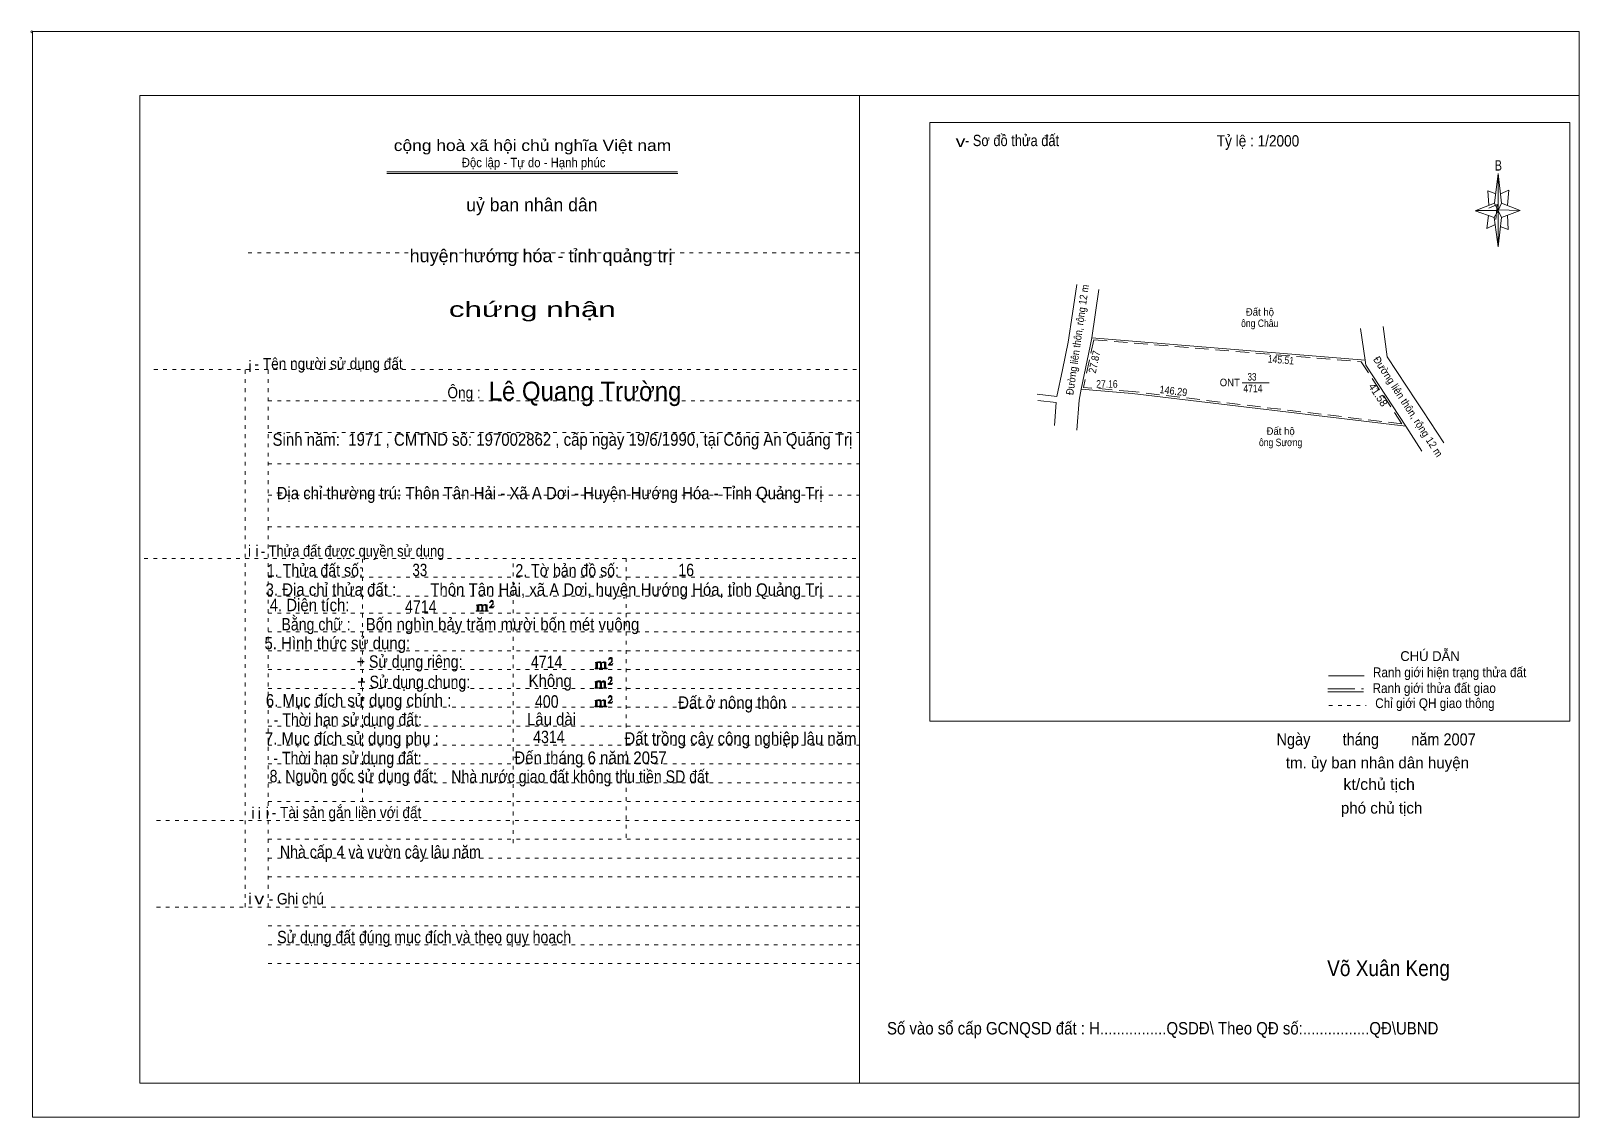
# Model space of a CAD drawing. Header units: centimetres. Extents: x -1.6 to 39.5, y -3.3 to 25.5.
import ezdxf
from ezdxf.enums import TextEntityAlignment as Align

# ---------------------------------------------------------------- set-up
doc = ezdxf.new("R2010")
doc.units = ezdxf.units.CM
doc.header["$LTSCALE"] = 0.12
for name, pattern in [('DOTTED', [1.5, 0.3, -1.2]), ('LONG_DASHED', [7.5, 6, -1.5]), ('MEDIUM_DASHED', [4.5, 3, -1.5])]:
    doc.linetypes.add(name, pattern=pattern)
for name, color, linetype, lineweight in [('1', 7, 'DOTTED', 13), ('10', 7, 'Continuous', 13), ('33', 7, 'LONG_DASHED', 13), ('4', 7, 'Continuous', 13), ('5', 7, 'Continuous', 13), ('50', 7, 'Continuous', 13)]:
    doc.layers.add(name, color=color, linetype=linetype, lineweight=lineweight)
doc.layers.add('30', color=7, linetype='Continuous')

msp = doc.modelspace()

# ---------------------------------------------------------------- hatches: boundary and pattern name
at = {"layer": '50'}
for points in [[(10.27, 10.13), (10.27, 10.12), (10.27, 10.11), (10.25, 10.11), (10.24, 10.11), (10.24, 10.1), (10.33, 10.1), (10.33, 10.11), (10.32, 10.11), (10.31, 10.11), (10.31, 10.12), (10.31, 10.13), (10.31, 10.24), (10.31, 10.25), (10.32, 10.26), (10.34, 10.26), (10.35, 10.26), (10.36, 10.26), (10.37, 10.25), (10.39, 10.22), (10.39, 10.13), (10.37, 10.12), (10.37, 10.11), (10.36, 10.11), (10.35, 10.11), (10.35, 10.1), (10.44, 10.1), (10.44, 10.11), (10.43, 10.11), (10.42, 10.11), (10.42, 10.12), (10.42, 10.13), (10.42, 10.24), (10.44, 10.26), (10.45, 10.26), (10.46, 10.26), (10.49, 10.26), (10.49, 10.25), (10.5, 10.24), (10.5, 10.22), (10.5, 10.13), (10.5, 10.12), (10.49, 10.11), (10.49, 10.11), (10.47, 10.11), (10.47, 10.1), (10.56, 10.1), (10.56, 10.11), (10.55, 10.11), (10.54, 10.11), (10.53, 10.12), (10.53, 10.13), (10.53, 10.2), (10.53, 10.25), (10.53, 10.26), (10.52, 10.27), (10.5, 10.28), (10.47, 10.28), (10.46, 10.28), (10.44, 10.27), (10.41, 10.25), (10.41, 10.26), (10.4, 10.28), (10.39, 10.28), (10.37, 10.28), (10.35, 10.28), (10.34, 10.28), (10.32, 10.26), (10.31, 10.26), (10.31, 10.25), (10.31, 10.25), (10.31, 10.26), (10.31, 10.28), (10.24, 10.26), (10.24, 10.26), (10.25, 10.26), (10.27, 10.25), (10.27, 10.24), (10.27, 10.23)], [(10.69, 10.19), (10.72, 10.24), (10.72, 10.24), (10.71, 10.22), (10.69, 10.22), (10.68, 10.22), (10.63, 10.22), (10.66, 10.26), (10.67, 10.27), (10.69, 10.28), (10.69, 10.3), (10.69, 10.32), (10.69, 10.34), (10.69, 10.35), (10.69, 10.37), (10.68, 10.38), (10.67, 10.38), (10.66, 10.39), (10.65, 10.39), (10.63, 10.38), (10.63, 10.38), (10.62, 10.37), (10.61, 10.35), (10.59, 10.33), (10.61, 10.33), (10.61, 10.35), (10.62, 10.35), (10.63, 10.36), (10.65, 10.36), (10.66, 10.36), (10.67, 10.35), (10.68, 10.35), (10.68, 10.32), (10.68, 10.3), (10.66, 10.28), (10.66, 10.26), (10.65, 10.25), (10.59, 10.2), (10.59, 10.19)], [(13.42, 8.61), (13.42, 8.6), (13.42, 8.59), (13.41, 8.59), (13.4, 8.59), (13.4, 8.57), (13.48, 8.57), (13.48, 8.59), (13.47, 8.59), (13.46, 8.59), (13.46, 8.6), (13.46, 8.61), (13.46, 8.72), (13.46, 8.73), (13.47, 8.74), (13.5, 8.74), (13.51, 8.74), (13.52, 8.74), (13.53, 8.73), (13.54, 8.69), (13.54, 8.61), (13.53, 8.6), (13.53, 8.59), (13.52, 8.59), (13.51, 8.59), (13.51, 8.57), (13.6, 8.57), (13.6, 8.59), (13.58, 8.59), (13.57, 8.59), (13.57, 8.6), (13.57, 8.61), (13.57, 8.72), (13.6, 8.74), (13.61, 8.74), (13.62, 8.74), (13.64, 8.74), (13.64, 8.73), (13.65, 8.72), (13.65, 8.69), (13.65, 8.61), (13.65, 8.6), (13.64, 8.59), (13.64, 8.59), (13.63, 8.59), (13.63, 8.57), (13.72, 8.57), (13.72, 8.59), (13.7, 8.59), (13.69, 8.59), (13.68, 8.6), (13.68, 8.61), (13.68, 8.68), (13.68, 8.73), (13.68, 8.74), (13.67, 8.75), (13.65, 8.76), (13.63, 8.76), (13.62, 8.76), (13.6, 8.75), (13.56, 8.73), (13.56, 8.74), (13.55, 8.76), (13.54, 8.76), (13.53, 8.76), (13.51, 8.76), (13.5, 8.76), (13.47, 8.74), (13.46, 8.74), (13.46, 8.73), (13.46, 8.73), (13.46, 8.74), (13.46, 8.76), (13.4, 8.74), (13.4, 8.74), (13.41, 8.74), (13.42, 8.73), (13.42, 8.72), (13.42, 8.71)], [(13.85, 8.67), (13.87, 8.72), (13.87, 8.72), (13.86, 8.69), (13.85, 8.69), (13.84, 8.69), (13.78, 8.69), (13.82, 8.74), (13.83, 8.75), (13.85, 8.76), (13.85, 8.78), (13.85, 8.79), (13.85, 8.82), (13.85, 8.83), (13.85, 8.85), (13.84, 8.86), (13.83, 8.86), (13.82, 8.87), (13.8, 8.87), (13.78, 8.86), (13.78, 8.86), (13.77, 8.85), (13.76, 8.83), (13.75, 8.81), (13.76, 8.81), (13.76, 8.83), (13.77, 8.83), (13.78, 8.84), (13.8, 8.84), (13.82, 8.84), (13.83, 8.83), (13.84, 8.83), (13.84, 8.79), (13.84, 8.78), (13.82, 8.76), (13.82, 8.74), (13.8, 8.73), (13.75, 8.68), (13.75, 8.67)], [(13.41, 8.09), (13.41, 8.08), (13.41, 8.07), (13.4, 8.07), (13.39, 8.07), (13.39, 8.06), (13.48, 8.06), (13.48, 8.07), (13.47, 8.07), (13.45, 8.07), (13.45, 8.08), (13.45, 8.09), (13.45, 8.2), (13.45, 8.21), (13.47, 8.23), (13.49, 8.23), (13.5, 8.23), (13.51, 8.23), (13.52, 8.21), (13.53, 8.18), (13.53, 8.09), (13.52, 8.08), (13.52, 8.07), (13.51, 8.07), (13.5, 8.07), (13.5, 8.06), (13.59, 8.06), (13.59, 8.07), (13.58, 8.07), (13.57, 8.07), (13.57, 8.08), (13.57, 8.09), (13.57, 8.2), (13.59, 8.23), (13.6, 8.23), (13.61, 8.23), (13.63, 8.23), (13.63, 8.21), (13.64, 8.2), (13.64, 8.18), (13.64, 8.09), (13.64, 8.08), (13.63, 8.07), (13.63, 8.07), (13.62, 8.07), (13.62, 8.06), (13.71, 8.06), (13.71, 8.07), (13.7, 8.07), (13.69, 8.07), (13.67, 8.08), (13.67, 8.09), (13.67, 8.17), (13.67, 8.21), (13.67, 8.23), (13.66, 8.24), (13.64, 8.25), (13.62, 8.25), (13.61, 8.25), (13.59, 8.24), (13.55, 8.21), (13.55, 8.23), (13.54, 8.25), (13.53, 8.25), (13.52, 8.25), (13.5, 8.25), (13.49, 8.25), (13.47, 8.23), (13.45, 8.23), (13.45, 8.21), (13.45, 8.21), (13.45, 8.23), (13.45, 8.25), (13.39, 8.23), (13.39, 8.23), (13.4, 8.23), (13.41, 8.21), (13.41, 8.2), (13.41, 8.19)], [(13.84, 8.16), (13.86, 8.2), (13.86, 8.2), (13.85, 8.18), (13.84, 8.18), (13.83, 8.18), (13.77, 8.18), (13.81, 8.23), (13.82, 8.24), (13.84, 8.25), (13.84, 8.27), (13.84, 8.28), (13.84, 8.3), (13.84, 8.31), (13.84, 8.34), (13.83, 8.35), (13.82, 8.35), (13.81, 8.36), (13.8, 8.36), (13.77, 8.35), (13.77, 8.35), (13.76, 8.34), (13.75, 8.31), (13.74, 8.29), (13.75, 8.29), (13.75, 8.31), (13.76, 8.31), (13.77, 8.33), (13.8, 8.33), (13.81, 8.33), (13.82, 8.31), (13.83, 8.31), (13.83, 8.28), (13.83, 8.27), (13.81, 8.25), (13.81, 8.23), (13.8, 8.21), (13.74, 8.17), (13.74, 8.16)], [(13.84, 7.66), (13.86, 7.71), (13.86, 7.71), (13.85, 7.68), (13.84, 7.68), (13.83, 7.68), (13.77, 7.68), (13.81, 7.73), (13.82, 7.74), (13.84, 7.75), (13.84, 7.77), (13.84, 7.78), (13.84, 7.81), (13.84, 7.82), (13.84, 7.84), (13.83, 7.85), (13.82, 7.85), (13.81, 7.86), (13.79, 7.86), (13.77, 7.85), (13.77, 7.85), (13.76, 7.84), (13.75, 7.82), (13.74, 7.8), (13.75, 7.8), (13.75, 7.82), (13.76, 7.82), (13.77, 7.83), (13.79, 7.83), (13.81, 7.83), (13.82, 7.82), (13.83, 7.82), (13.83, 7.78), (13.83, 7.77), (13.81, 7.75), (13.81, 7.73), (13.79, 7.72), (13.74, 7.67), (13.74, 7.66)], [(13.41, 7.6), (13.41, 7.59), (13.41, 7.58), (13.4, 7.58), (13.39, 7.58), (13.39, 7.56), (13.47, 7.56), (13.47, 7.58), (13.46, 7.58), (13.45, 7.58), (13.45, 7.59), (13.45, 7.6), (13.45, 7.71), (13.45, 7.72), (13.46, 7.73), (13.49, 7.73), (13.5, 7.73), (13.51, 7.73), (13.52, 7.72), (13.53, 7.68), (13.53, 7.6), (13.52, 7.59), (13.52, 7.58), (13.51, 7.58), (13.5, 7.58), (13.5, 7.56), (13.59, 7.56), (13.59, 7.58), (13.57, 7.58), (13.56, 7.58), (13.56, 7.59), (13.56, 7.6), (13.56, 7.71), (13.59, 7.73), (13.6, 7.73), (13.61, 7.73), (13.63, 7.73), (13.63, 7.72), (13.64, 7.71), (13.64, 7.68), (13.64, 7.6), (13.64, 7.59), (13.63, 7.58), (13.63, 7.58), (13.62, 7.58), (13.62, 7.56), (13.71, 7.56), (13.71, 7.58), (13.69, 7.58), (13.68, 7.58), (13.67, 7.59), (13.67, 7.6), (13.67, 7.67), (13.67, 7.72), (13.67, 7.73), (13.66, 7.74), (13.64, 7.75), (13.62, 7.75), (13.61, 7.75), (13.59, 7.74), (13.55, 7.72), (13.55, 7.73), (13.54, 7.75), (13.53, 7.75), (13.52, 7.75), (13.5, 7.75), (13.49, 7.75), (13.46, 7.73), (13.45, 7.73), (13.45, 7.72), (13.45, 7.72), (13.45, 7.73), (13.45, 7.75), (13.39, 7.73), (13.39, 7.73), (13.4, 7.73), (13.41, 7.72), (13.41, 7.71), (13.41, 7.7)]]:
    msp.add_hatch(color=256, dxfattribs=at).paths.add_polyline_path(points)

# ---------------------------------------------------------------- linework, layer by layer
at = {"layer": '1', "linetype": 'Continuous'}
for p, q in [((1.31, -2.42), (1.31, 23.78)), ((1.31, 23.78), (39.51, 23.78)), ((20.41, -2.42), (20.41, 23.78)), ((39.51, -2.42), (39.51, 23.78)), ((7.87, 21.76), (15.58, 21.76)), ((7.87, 21.71), (15.59, 21.71)), ((37.26, 20.55), (36.75, 20.72)), ((1.31, -2.42), (39.51, -2.42))]:
    msp.add_line(p, q, dxfattribs=at)
at = {"layer": '1'}
for p, q in [((4.19, 19.61), (20.41, 19.61)), ((1.69, 16.51), (20.41, 16.51)), ((4.11, 2.25), (4.11, 16.51)), ((4.72, 2.25), (4.72, 16.51)), ((4.72, 15.68), (20.41, 15.68)), ((4.72, 14.84), (20.41, 14.84)), ((4.72, 14.01), (20.41, 14.01)), ((4.72, 13.18), (20.41, 13.18)), ((4.72, 12.34), (20.41, 12.34)), ((1.43, 11.5), (20.41, 11.5)), ((7.22, 5.05), (7.22, 11.5)), ((11.22, 3.95), (11.22, 11.5)), ((14.22, 4.09), (14.22, 11.5)), ((4.72, 11), (20.41, 11)), ((4.72, 10.5), (20.41, 10.5)), ((4.72, 10.05), (20.41, 10.05)), ((4.72, 9.55), (20.41, 9.55)), ((4.72, 9.05), (20.41, 9.05)), ((4.72, 8.55), (20.41, 8.55)), ((4.72, 8.05), (20.41, 8.05)), ((4.72, 7.55), (20.41, 7.55)), ((4.72, 7.05), (20.41, 7.05)), ((4.72, 6.55), (20.41, 6.55)), ((4.72, 6.05), (20.41, 6.05)), ((4.72, 5.55), (20.41, 5.55)), ((4.72, 5.05), (20.41, 5.05)), ((1.76, 4.55), (20.41, 4.55)), ((4.72, 4.05), (20.41, 4.05)), ((4.72, 3.55), (20.41, 3.55)), ((4.72, 3.05), (20.41, 3.05)), ((1.76, 2.25), (20.41, 2.25)), ((4.72, 1.75), (20.41, 1.75)), ((4.72, 1.25), (20.41, 1.25)), ((4.72, 0.75), (20.41, 0.75))]:
    msp.add_line(p, q, dxfattribs=at)
at = {"layer": '1', "linetype": 'Continuous'}
msp.add_lwpolyline([(-1.53, -3.32), (39.51, -3.32), (39.51, 25.48), (-1.53, 25.48)], close=True, dxfattribs=at)
msp.add_lwpolyline([(37.27, 20.35), (37.06, 20.25), (37.11, 20.6)], dxfattribs=at)
at = {"layer": '10'}
for p, q in [((26.77, 18.64), (26.58, 17.35)), ((26.58, 17.35), (33.83, 16.76)), ((33.83, 16.76), (33.71, 17.6)), ((25.95, 17.24), (25.8, 16.5)), ((35.19, 15.68), (35.36, 15.42)), ((35.36, 15.42), (35.92, 14.57)), ((35.34, 14.35), (34.91, 15.01))]:
    msp.add_line(p, q, dxfattribs=at)
at = {"layer": '10', "linetype": 'MEDIUM_DASHED'}
for p, q in [((26.63, 17.3), (26.36, 16.04)), ((26.63, 17.3), (33.73, 16.72)), ((34.81, 15.07), (33.73, 16.72))]:
    msp.add_line(p, q, dxfattribs=at)
at = {"layer": '10'}
for points in [[(26.18, 18.77), (26.07, 18), (25.95, 17.24)], [(26.58, 17.35), (26.54, 17.13), (26.3, 15.99)], [(34.31, 17.65), (34.42, 16.85), (35.19, 15.68)], [(25.13, 15.86), (25.65, 15.8), (25.8, 16.5)], [(34.91, 15.01), (33.85, 16.63), (33.83, 16.76)], [(25.15, 15.69), (25.63, 15.64), (25.59, 15.03)], [(26.3, 15.99), (26.24, 15.7), (26.18, 14.9)], [(34.91, 15.01), (27.65, 15.88), (26.3, 15.99)]]:
    msp.add_lwpolyline(points, dxfattribs=at)
at = {"layer": '10', "linetype": 'MEDIUM_DASHED'}
msp.add_lwpolyline([(34.81, 15.07), (27.66, 15.93), (26.36, 16.04)], dxfattribs=at)
at = {"layer": '33'}
msp.add_line((30.57, 16.16), (31.31, 16.16), dxfattribs=at)
at = {"layer": '4'}
for p, q in [((32.86, 8.39), (33.81, 8.39)), ((32.84, 7.96), (33.79, 7.96))]:
    msp.add_line(p, q, dxfattribs=at)
at = {"layer": '4', "linetype": 'LONG_DASHED'}
msp.add_line((32.84, 8.04), (33.79, 8.04), dxfattribs=at)
at = {"layer": '4', "linetype": 'DOTTED'}
msp.add_line((32.87, 7.6), (33.86, 7.6), dxfattribs=at)
at = {"layer": '4'}
msp.add_lwpolyline([(22.28, 23.07), (39.27, 23.07), (39.27, 7.18), (22.28, 7.18)], close=True, dxfattribs=at)
msp.add_circle((-1.55, 25.47), 0.025, dxfattribs=at)
at = {"layer": '5'}
for p, q in [((37.27, 20.93), (37.36, 21.71)), ((37.45, 20.55), (37.36, 19.77)), ((37.45, 20.93), (37.95, 20.73)), ((37.61, 20.61), (37.63, 20.23)), ((37.63, 20.23), (37.42, 20.31))]:
    msp.add_line(p, q, dxfattribs=at)
for points in [[(37.36, 21.71), (37.45, 20.93), (37.36, 20.73)], [(37.36, 20.73), (36.77, 20.73), (37.27, 20.93), (37.45, 20.55), (37.95, 20.73), (37.36, 20.75)], [(37.36, 20.73), (37.36, 19.77), (37.26, 20.55)]]:
    msp.add_lwpolyline(points, close=True, dxfattribs=at)
for points in [[(37.3, 21.17), (37.09, 21.25), (37.12, 20.87)], [(37.43, 21.17), (37.65, 21.27), (37.61, 20.87)], [(37.36, 20.73), (37.27, 20.93), (36.77, 20.73)], [(37.12, 20.79), (37.34, 20.89), (37.3, 20.49)], [(37.36, 20.73), (37.45, 20.55), (37.95, 20.73)]]:
    msp.add_lwpolyline(points, dxfattribs=at)
at = {"layer": '50'}
for points in [[(10.27, 10.13), (10.27, 10.12), (10.27, 10.11), (10.25, 10.11), (10.24, 10.11), (10.24, 10.1), (10.33, 10.1), (10.33, 10.11), (10.32, 10.11), (10.31, 10.11), (10.31, 10.12), (10.31, 10.13), (10.31, 10.24), (10.31, 10.25), (10.32, 10.26), (10.34, 10.26), (10.35, 10.26), (10.36, 10.26), (10.37, 10.25), (10.39, 10.22), (10.39, 10.13), (10.37, 10.12), (10.37, 10.11), (10.36, 10.11), (10.35, 10.11), (10.35, 10.1), (10.44, 10.1), (10.44, 10.11), (10.43, 10.11), (10.42, 10.11), (10.42, 10.12), (10.42, 10.13), (10.42, 10.24), (10.44, 10.26), (10.45, 10.26), (10.46, 10.26), (10.49, 10.26), (10.49, 10.25), (10.5, 10.24), (10.5, 10.22), (10.5, 10.13), (10.5, 10.12), (10.49, 10.11), (10.49, 10.11), (10.47, 10.11), (10.47, 10.1), (10.56, 10.1), (10.56, 10.11), (10.55, 10.11), (10.54, 10.11), (10.53, 10.12), (10.53, 10.13), (10.53, 10.2), (10.53, 10.25), (10.53, 10.26), (10.52, 10.27), (10.5, 10.28), (10.47, 10.28), (10.46, 10.28), (10.44, 10.27), (10.41, 10.25), (10.41, 10.26), (10.4, 10.28), (10.39, 10.28), (10.37, 10.28), (10.35, 10.28), (10.34, 10.28), (10.32, 10.26), (10.31, 10.26), (10.31, 10.25), (10.31, 10.25), (10.31, 10.26), (10.31, 10.28), (10.24, 10.26), (10.24, 10.26), (10.25, 10.26), (10.27, 10.25), (10.27, 10.24), (10.27, 10.23)], [(10.69, 10.19), (10.72, 10.24), (10.72, 10.24), (10.71, 10.22), (10.69, 10.22), (10.68, 10.22), (10.63, 10.22), (10.66, 10.26), (10.67, 10.27), (10.69, 10.28), (10.69, 10.3), (10.69, 10.32), (10.69, 10.34), (10.69, 10.35), (10.69, 10.37), (10.68, 10.38), (10.67, 10.38), (10.66, 10.39), (10.65, 10.39), (10.63, 10.38), (10.63, 10.38), (10.62, 10.37), (10.61, 10.35), (10.59, 10.33), (10.61, 10.33), (10.61, 10.35), (10.62, 10.35), (10.63, 10.36), (10.65, 10.36), (10.66, 10.36), (10.67, 10.35), (10.68, 10.35), (10.68, 10.32), (10.68, 10.3), (10.66, 10.28), (10.66, 10.26), (10.65, 10.25), (10.59, 10.2), (10.59, 10.19)], [(13.42, 8.61), (13.42, 8.6), (13.42, 8.59), (13.41, 8.59), (13.4, 8.59), (13.4, 8.57), (13.48, 8.57), (13.48, 8.59), (13.47, 8.59), (13.46, 8.59), (13.46, 8.6), (13.46, 8.61), (13.46, 8.72), (13.46, 8.73), (13.47, 8.74), (13.5, 8.74), (13.51, 8.74), (13.52, 8.74), (13.53, 8.73), (13.54, 8.69), (13.54, 8.61), (13.53, 8.6), (13.53, 8.59), (13.52, 8.59), (13.51, 8.59), (13.51, 8.57), (13.6, 8.57), (13.6, 8.59), (13.58, 8.59), (13.57, 8.59), (13.57, 8.6), (13.57, 8.61), (13.57, 8.72), (13.6, 8.74), (13.61, 8.74), (13.62, 8.74), (13.64, 8.74), (13.64, 8.73), (13.65, 8.72), (13.65, 8.69), (13.65, 8.61), (13.65, 8.6), (13.64, 8.59), (13.64, 8.59), (13.63, 8.59), (13.63, 8.57), (13.72, 8.57), (13.72, 8.59), (13.7, 8.59), (13.69, 8.59), (13.68, 8.6), (13.68, 8.61), (13.68, 8.68), (13.68, 8.73), (13.68, 8.74), (13.67, 8.75), (13.65, 8.76), (13.63, 8.76), (13.62, 8.76), (13.6, 8.75), (13.56, 8.73), (13.56, 8.74), (13.55, 8.76), (13.54, 8.76), (13.53, 8.76), (13.51, 8.76), (13.5, 8.76), (13.47, 8.74), (13.46, 8.74), (13.46, 8.73), (13.46, 8.73), (13.46, 8.74), (13.46, 8.76), (13.4, 8.74), (13.4, 8.74), (13.41, 8.74), (13.42, 8.73), (13.42, 8.72), (13.42, 8.71)], [(13.85, 8.67), (13.87, 8.72), (13.87, 8.72), (13.86, 8.69), (13.85, 8.69), (13.84, 8.69), (13.78, 8.69), (13.82, 8.74), (13.83, 8.75), (13.85, 8.76), (13.85, 8.78), (13.85, 8.79), (13.85, 8.82), (13.85, 8.83), (13.85, 8.85), (13.84, 8.86), (13.83, 8.86), (13.82, 8.87), (13.8, 8.87), (13.78, 8.86), (13.78, 8.86), (13.77, 8.85), (13.76, 8.83), (13.75, 8.81), (13.76, 8.81), (13.76, 8.83), (13.77, 8.83), (13.78, 8.84), (13.8, 8.84), (13.82, 8.84), (13.83, 8.83), (13.84, 8.83), (13.84, 8.79), (13.84, 8.78), (13.82, 8.76), (13.82, 8.74), (13.8, 8.73), (13.75, 8.68), (13.75, 8.67)], [(13.41, 8.09), (13.41, 8.08), (13.41, 8.07), (13.4, 8.07), (13.39, 8.07), (13.39, 8.06), (13.48, 8.06), (13.48, 8.07), (13.47, 8.07), (13.45, 8.07), (13.45, 8.08), (13.45, 8.09), (13.45, 8.2), (13.45, 8.21), (13.47, 8.23), (13.49, 8.23), (13.5, 8.23), (13.51, 8.23), (13.52, 8.21), (13.53, 8.18), (13.53, 8.09), (13.52, 8.08), (13.52, 8.07), (13.51, 8.07), (13.5, 8.07), (13.5, 8.06), (13.59, 8.06), (13.59, 8.07), (13.58, 8.07), (13.57, 8.07), (13.57, 8.08), (13.57, 8.09), (13.57, 8.2), (13.59, 8.23), (13.6, 8.23), (13.61, 8.23), (13.63, 8.23), (13.63, 8.21), (13.64, 8.2), (13.64, 8.18), (13.64, 8.09), (13.64, 8.08), (13.63, 8.07), (13.63, 8.07), (13.62, 8.07), (13.62, 8.06), (13.71, 8.06), (13.71, 8.07), (13.7, 8.07), (13.69, 8.07), (13.67, 8.08), (13.67, 8.09), (13.67, 8.17), (13.67, 8.21), (13.67, 8.23), (13.66, 8.24), (13.64, 8.25), (13.62, 8.25), (13.61, 8.25), (13.59, 8.24), (13.55, 8.21), (13.55, 8.23), (13.54, 8.25), (13.53, 8.25), (13.52, 8.25), (13.5, 8.25), (13.49, 8.25), (13.47, 8.23), (13.45, 8.23), (13.45, 8.21), (13.45, 8.21), (13.45, 8.23), (13.45, 8.25), (13.39, 8.23), (13.39, 8.23), (13.4, 8.23), (13.41, 8.21), (13.41, 8.2), (13.41, 8.19)], [(13.84, 8.16), (13.86, 8.2), (13.86, 8.2), (13.85, 8.18), (13.84, 8.18), (13.83, 8.18), (13.77, 8.18), (13.81, 8.23), (13.82, 8.24), (13.84, 8.25), (13.84, 8.27), (13.84, 8.28), (13.84, 8.3), (13.84, 8.31), (13.84, 8.34), (13.83, 8.35), (13.82, 8.35), (13.81, 8.36), (13.8, 8.36), (13.77, 8.35), (13.77, 8.35), (13.76, 8.34), (13.75, 8.31), (13.74, 8.29), (13.75, 8.29), (13.75, 8.31), (13.76, 8.31), (13.77, 8.33), (13.8, 8.33), (13.81, 8.33), (13.82, 8.31), (13.83, 8.31), (13.83, 8.28), (13.83, 8.27), (13.81, 8.25), (13.81, 8.23), (13.8, 8.21), (13.74, 8.17), (13.74, 8.16)], [(13.84, 7.66), (13.86, 7.71), (13.86, 7.71), (13.85, 7.68), (13.84, 7.68), (13.83, 7.68), (13.77, 7.68), (13.81, 7.73), (13.82, 7.74), (13.84, 7.75), (13.84, 7.77), (13.84, 7.78), (13.84, 7.81), (13.84, 7.82), (13.84, 7.84), (13.83, 7.85), (13.82, 7.85), (13.81, 7.86), (13.79, 7.86), (13.77, 7.85), (13.77, 7.85), (13.76, 7.84), (13.75, 7.82), (13.74, 7.8), (13.75, 7.8), (13.75, 7.82), (13.76, 7.82), (13.77, 7.83), (13.79, 7.83), (13.81, 7.83), (13.82, 7.82), (13.83, 7.82), (13.83, 7.78), (13.83, 7.77), (13.81, 7.75), (13.81, 7.73), (13.79, 7.72), (13.74, 7.67), (13.74, 7.66)], [(13.41, 7.6), (13.41, 7.59), (13.41, 7.58), (13.4, 7.58), (13.39, 7.58), (13.39, 7.56), (13.47, 7.56), (13.47, 7.58), (13.46, 7.58), (13.45, 7.58), (13.45, 7.59), (13.45, 7.6), (13.45, 7.71), (13.45, 7.72), (13.46, 7.73), (13.49, 7.73), (13.5, 7.73), (13.51, 7.73), (13.52, 7.72), (13.53, 7.68), (13.53, 7.6), (13.52, 7.59), (13.52, 7.58), (13.51, 7.58), (13.5, 7.58), (13.5, 7.56), (13.59, 7.56), (13.59, 7.58), (13.57, 7.58), (13.56, 7.58), (13.56, 7.59), (13.56, 7.6), (13.56, 7.71), (13.59, 7.73), (13.6, 7.73), (13.61, 7.73), (13.63, 7.73), (13.63, 7.72), (13.64, 7.71), (13.64, 7.68), (13.64, 7.6), (13.64, 7.59), (13.63, 7.58), (13.63, 7.58), (13.62, 7.58), (13.62, 7.56), (13.71, 7.56), (13.71, 7.58), (13.69, 7.58), (13.68, 7.58), (13.67, 7.59), (13.67, 7.6), (13.67, 7.67), (13.67, 7.72), (13.67, 7.73), (13.66, 7.74), (13.64, 7.75), (13.62, 7.75), (13.61, 7.75), (13.59, 7.74), (13.55, 7.72), (13.55, 7.73), (13.54, 7.75), (13.53, 7.75), (13.52, 7.75), (13.5, 7.75), (13.49, 7.75), (13.46, 7.73), (13.45, 7.73), (13.45, 7.72), (13.45, 7.72), (13.45, 7.73), (13.45, 7.75), (13.39, 7.73), (13.39, 7.73), (13.4, 7.73), (13.41, 7.72), (13.41, 7.71), (13.41, 7.7)]]:
    msp.add_lwpolyline(points, close=True, dxfattribs=at)

# ---------------------------------------------------------------- texts
at = {"layer": '1'}
for s, height, width, p in [('cộng hoà xã hội chủ nghĩa Việt nam', 0.3, 1.15, (11.735, 22.31)), ('v', 0.3, 1.3, (23.095, 22.42)), ('- Sơ đồ thửa đất ', 0.3, 0.85, (24.51, 22.44)), ('Độc lập - Tự do - Hạnh phúc', 0.25, 0.9, (11.765, 21.88)), ('chứng nhận', 0.4, 1.55, (11.73, 17.91)), ('- Tên người sử dụng đất', 0.3, 0.9, (6.325, 16.52)), ('- Thửa đất được quyền sử dụng', 0.3, 0.85, (6.96, 11.55)), ('- Tài sản gắn liền với đất ', 0.3, 0.9, (6.85, 4.61)), ('v', 0.3, 1.3, (4.485, 2.32)), ('- Ghi chú', 0.3, 0.9, (5.465, 2.32))]:
    msp.add_text(s, height=height, dxfattribs=dict(at, width=width)).set_placement(p, align=Align.CENTER)
for s, height, p in [('uỷ ban nhân dân', 0.35, (11.72, 20.71)), ('i', 0.3, (4.235, 16.45)), ('i', 0.3, (4.225, 11.55)), ('i', 0.3, (4.425, 11.55)), ('i', 0.3, (4.315, 4.6)), ('i', 0.3, (4.485, 4.59)), ('i', 0.3, (4.695, 4.6)), ('i', 0.3, (4.235, 2.32))]:
    msp.add_text(s, height=height, dxfattribs=at).set_placement(p, align=Align.CENTER)
at = {"layer": '10'}
for s, height, width, p in [('Tỷ lệ : 1/2000', 0.3, 0.9, (30.99, 22.43)), ('Đất hộ', 0.2, 0.95, (31.04, 17.94)), ('ông Châu', 0.2, 0.85, (31.035, 17.64)), ('Lê Quang Trường', 0.5, 0.95, (13.13, 15.69)), ('Đất hộ', 0.2, 0.95, (31.59, 14.78)), ('ông Sương', 0.2, 0.85, (31.59, 14.48)), ('Võ Xuân Keng', 0.42, 0.9, (34.455, 0.42))]:
    msp.add_text(s, height=height, dxfattribs=dict(at, width=width)).set_placement(p, align=Align.CENTER)
for height, rotation, width, p in [(0.1999, 81.87, 0.9, (26.3, 17.321)), (0.2, 303.085, 0.95, (34.907, 15.445))]:
    msp.add_text('Đường liên thôn, rộng 12 m ', height=height, rotation=rotation, dxfattribs=dict(at, width=width)).set_placement(p, align=Align.CENTER)
at = {"layer": '30'}
for s, height, rotation, width, p in [('27.87', 0.2, 77.948, 0.9, (26.745, 16.694)), ('145.51', 0.1999, 355.368, 0.85, (31.592, 16.672)), ('146.29', 0.2, 353.106, 0.9, (28.733, 15.846))]:
    msp.add_text(s, height=height, rotation=rotation, dxfattribs=dict(at, width=width)).set_placement(p, align=Align.CENTER)
at = {"layer": '30', "width": 0.85}
msp.add_text('27.16', height=0.2, dxfattribs=at).set_placement((26.98, 16.03), align=Align.CENTER)
at = {"layer": '30'}
msp.add_text('41.58', height=0.2, rotation=303.31, dxfattribs=at).set_placement((34.094, 15.785), align=Align.CENTER)
at = {"layer": '33', "width": 0.95}
msp.add_text('ONT', height=0.2, dxfattribs=at).set_placement((30.51, 16.07), align=Align.RIGHT)
at = {"layer": '33'}
for s, width, p in [('4714', 0.85, (30.855, 15.91)), ('33', 0.8, (30.83, 16.22))]:
    msp.add_text(s, height=0.2, dxfattribs=dict(at, width=width)).set_placement(p, align=Align.CENTER)
at = {"layer": '4'}
msp.add_text('CHÚ DẪN', height=0.2591, dxfattribs=at).set_placement((35.555, 8.78), align=Align.CENTER)
at = {"layer": '4', "width": 0.9}
for s, p in [('Ranh giới hiện trạng thửa đất', (36.075, 8.35)), ('Ranh giới thửa đất giao ', (35.71, 7.93)), ('Chỉ giới QH giao thông', (35.685, 7.53))]:
    msp.add_text(s, height=0.2591, dxfattribs=at).set_placement(p, align=Align.CENTER)
at = {"layer": '5', "width": 0.75}
msp.add_text('B', height=0.276, dxfattribs=at).set_placement((37.37, 21.79), align=Align.CENTER)
at = {"layer": '50'}
for s, height, width, p in [('  huyện hướng hóa - tỉnh quảng trị', 0.34, 1.05, (11.83, 19.36)), ('Ông :', 0.3, 0.9, (9.92, 15.75)), ('Sinh năm:  1971 , CMTND số: 197002862 , cấp ngày 19/6/1990, tại Công An Quảng Trị', 0.33, 0.9, (12.53, 14.49)), ('Địa chỉ thường trú: Thôn Tân Hải - Xã A Dơi - Huyện Hướng Hóa - Tỉnh Quảng Trị', 0.33, 0.9, (12.19, 13.07)), ('1. Thửa đất số:  ', 0.33, 0.85, (6.065, 11.02)), ('33', 0.33, 0.8, (8.745, 11.03)), ('2. Tờ bản đồ số:  ', 0.33, 0.85, (12.76, 11.02)), ('16', 0.33, 0.85, (15.815, 11.03)), ('3. Địa chỉ thửa đất : ', 0.33, 0.9, (6.44, 10.51)), ('Thôn Tân Hải, xã A Dơi, huyện Hướng Hóa, tỉnh Quảng Trị', 0.33, 0.9, (14.23, 10.51)), ('4. Diện tích: ', 0.33, 0.9, (5.875, 10.1)), ('4714', 0.33, 0.85, (8.77, 10.06)), ('Bằng chữ :', 0.33, 0.85, (5.99, 9.59)), ('Bốn nghìn bảy trăm mười bốn mét vuông', 0.33, 0.9, (10.94, 9.59)), ('5. Hình thức sử dụng:', 0.33, 0.9, (6.555, 9.09)), ('+ Sử dụng riêng:', 0.33, 0.85, (8.475, 8.6)), ('4714', 0.33, 0.85, (12.11, 8.59)), ('+ Sử dụng chung:', 0.33, 0.85, (8.585, 8.06)), ('Không', 0.33, 0.9, (12.205, 8.09)), ('6. Mục đích sử dụng chính :', 0.33, 0.9, (7.12, 7.57)), ('400', 0.33, 0.85, (12.115, 7.54)), ('Đất ở nông thôn', 0.33, 0.9, (17.035, 7.51)), ('- Thời hạn sử dụng đất:', 0.33, 0.85, (6.835, 7.06)), ('Lâu dài', 0.33, 0.9, (12.24, 7.07)), ('7. Mục đích sử dụng phụ :', 0.33, 0.9, (6.94, 6.56)), ('4314', 0.33, 0.85, (12.17, 6.6)), ('Đất trồng cây công nghiệp lâu năm', 0.33, 0.9, (17.255, 6.56)), ('Ngày        tháng        năm 2007', 0.32, 0.9, (34.125, 6.54)), ('- Thời hạn sử dụng đất:', 0.33, 0.85, (6.825, 6.04)), ('Đến tháng 6 năm 2057', 0.33, 0.9, (13.275, 6.05)), ('8. Nguồn gốc sử dụng đất:', 0.33, 0.85, (6.98, 5.56)), ('Nhà nước giao đất không thu tiền SD đất ', 0.33, 0.85, (13.05, 5.55)), ('kt/chủ tịch', 0.3, 1.05, (34.205, 5.36)), ('Nhà cấp 4 và vườn cây lâu năm', 0.33, 0.85, (7.7, 3.55)), ('Sử dụng đất đúng mục đích và theo quy hoạch', 0.33, 0.85, (8.86, 1.29)), ('Số vào sổ cấp GCNQSD đất : H................QSDĐ\\ Theo QĐ số:................QĐ\\UBND', 0.33, 0.9, (28.46, -1.13))]:
    msp.add_text(s, height=height, dxfattribs=dict(at, width=width)).set_placement(p, align=Align.CENTER)
for s, p in [('tm. ủy ban nhân dân huyện ', (34.215, 5.93)), ('phó chủ tịch', (34.27, 4.73))]:
    msp.add_text(s, height=0.3, dxfattribs=at).set_placement(p, align=Align.CENTER)

doc.saveas('drawing.dxf')
